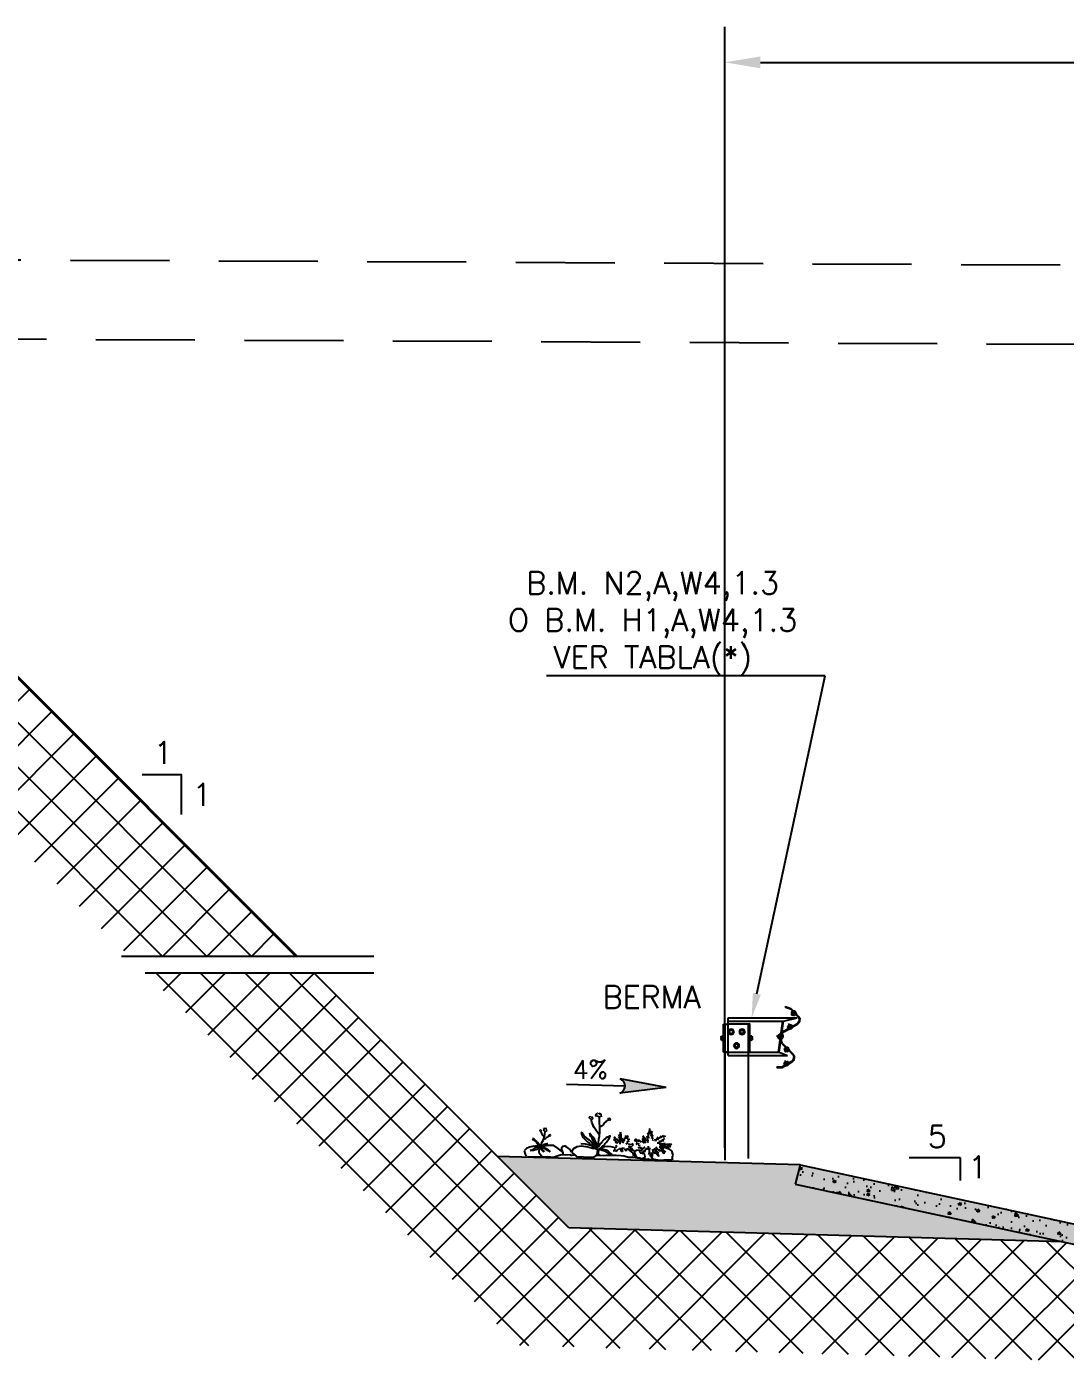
# Model space of a CAD drawing. Header units: metres. Extents: x 750563 to 756046, y 4495933 to 4497284.
# Drawn here: x 755680.02 to 755685.26, y 4496166.45 to 4496173.2 of the extents above; entities that cross this region are included whole.
import ezdxf
from ezdxf import colors
from ezdxf.entities.mleader import LeaderData, LeaderLine
from ezdxf.enums import TextEntityAlignment as Align
from ezdxf.math import Vec2, Vec3

# ---------------------------------------------------------------- set-up
doc = ezdxf.new("R2010")
doc.units = ezdxf.units.M
doc.linetypes.add('kv_TRAZOS', pattern=[0.75, 0.5, -0.25])
for name, color, linetype in [('00_EJES', 2, 'Continuous'), ('00_TEXTOS', 7, 'Continuous'), ('00_VISTO2', 3, 'Continuous'), ('00TRAMA16', 16, 'Continuous'), ('00TRAMA251', 251, 'Continuous'), ('00TRAMA253', 253, 'Continuous'), ('00TRAMA254', 254, 'Continuous')]:
    doc.layers.add(name, color=color, linetype=linetype)
doc.styles.get("Standard").update_dxf_attribs({"font": 'simplex.shx'})
doc.dimstyles.get("Standard").update_dxf_attribs({"dimtxt": 0.18, "dimasz": 0.18, "dimexe": 0.18, "dimexo": 0.0625, "dimgap": 0.09, "dimtad": 0, "dimtih": 1, "dimtoh": 1, "dimdec": 4, "dimzin": 0, "dimdsep": 46, "dimtxsty": 'Standard', "dimcen": 0.09, "dimadec": 0, "dimazin": 0, "dimtfac": 1, "dimtdec": 4, "dimtofl": 0, "dimtmove": 0, "dimatfit": 3, "dimfxl": 1, "dimtolj": 1, "dimtzin": 0, "dimarcsym": 0})

# ---------------------------------------------------------------- blocks, each defined once
blk = doc.blocks.new('Arbust1')
for p, q in [((-0.525, 1.039), (-0.509, 1.033)), ((-0.513, 1.053), (-0.496, 1.037)), ((-0.496, 1.037), (-0.48, 1.064)), ((-0.476, 1.043), (-0.448, 1.053)), ((-0.448, 1.053), (-0.475, 1.035)), ((-0.29, 1.093), (-0.254, 1.087)), ((-0.28, 1.131), (-0.267, 1.117)), ((-0.254, 1.087), (-0.271, 1.103)), ((-0.262, 1.149), (-0.26, 1.131)), ((-0.26, 1.131), (-0.235, 1.16)), ((-0.24, 1.093), (-0.243, 1.072)), ((-0.237, 1.015), (-0.232, 1.048)), ((-0.235, 1.131), (-0.204, 1.165)), ((-0.232, 1.048), (-0.228, 1.08)), ((-0.231, 1.089), (-0.215, 1.064)), ((-0.215, 1.064), (-0.21, 1.087)), ((-0.204, 1.165), (-0.207, 1.147)), ((-0.188, 1.145), (-0.2, 1.171)), ((-0.195, 1.089), (-0.18, 1.065)), ((-0.179, 1.099), (-0.171, 1.091)), ((-0.172, 1.151), (-0.162, 1.169)), ((-0.162, 1.14), (-0.142, 1.156)), ((-0.159, 1.093), (-0.142, 1.075)), ((-0.118, 1.119), (-0.15, 1.099)), ((-0.142, 1.156), (-0.147, 1.12)), ((-0.147, 1.12), (-0.118, 1.119)), ((-0.142, 1.075), (-0.143, 1.095)), ((-0.053, 1.043), (-0.046, 1.023)), ((-0.046, 1.023), (-0.034, 1.059)), ((-0.013, 1.069), (-0.017, 1.047)), ((-0.007, 1.044), (0.006, 1.067)), ((0.006, 1.067), (0.011, 1.049)), ((0.011, 1.049), (0.039, 1.06)), ((0.025, 1.016), (0.022, 1.037)), ((-1.969, 0.705), (-1.901, 0.667)), ((-1.901, 0.667), (-1.922, 0.714)), ((-1.922, 0.714), (-1.841, 0.648)), ((-1.841, 0.648), (-1.857, 0.695)), ((-1.857, 0.695), (-1.77, 0.592)), ((-1.645, 0.705), (-1.605, 0.676)), ((-1.627, 0.605), (-1.645, 0.705)), ((-1.605, 0.676), (-1.614, 0.801)), ((-1.614, 0.801), (-1.58, 0.726)), ((-1.58, 0.726), (-1.577, 0.82)), ((-1.577, 0.82), (-1.555, 0.757)), ((-1.555, 0.757), (-1.552, 0.873)), ((-1.543, 0.813), (-1.527, 0.714)), ((-1.509, 0.757), (-1.533, 0.614)), ((-1.527, 0.714), (-1.509, 0.757)), ((-0.826, 0.651), (-0.806, 0.716)), ((-0.806, 0.716), (-0.792, 0.651)), ((-0.531, 1.011), (-0.504, 1.012)), ((-0.521, 0.997), (-0.493, 1.015)), ((-0.448, 1.016), (-0.489, 1.007)), ((-0.481, 1.019), (-0.448, 1.016)), ((-0.475, 1.035), (-0.449, 1.025)), ((-0.443, 0.999), (-0.462, 1.009)), ((-0.427, 0.988), (-0.443, 0.999)), ((-0.409, 0.974), (-0.427, 0.988)), ((-0.393, 0.951), (-0.409, 0.974)), ((-0.374, 0.924), (-0.393, 0.951)), ((-0.361, 0.887), (-0.374, 0.924)), ((-0.349, 0.873), (-0.361, 0.887)), ((-0.328, 0.857), (-0.349, 0.873)), ((-0.303, 0.846), (-0.328, 0.857)), ((-0.283, 0.827), (-0.303, 0.846)), ((-0.262, 0.804), (-0.283, 0.827)), ((-0.269, 0.687), (-0.255, 0.825)), ((-0.255, 0.825), (-0.241, 0.922)), ((-0.241, 0.922), (-0.239, 0.951)), ((-0.241, 0.631), (-0.172, 0.714)), ((-0.239, 0.951), (-0.234, 0.983)), ((-0.234, 0.983), (-0.237, 1.015)), ((-0.172, 0.714), (-0.116, 0.784)), ((-0.116, 0.784), (-0.088, 0.825)), ((-0.094, 0.818), (-0.062, 0.88)), ((-0.071, 1.004), (-0.043, 1.007)), ((-0.067, 1.033), (-0.038, 1.019)), ((-0.062, 0.88), (-0.044, 0.917)), ((-0.044, 0.917), (-0.03, 0.96)), ((-0.03, 0.96), (-0.028, 1.009)), ((-0.025, 1.007), (-0.026, 0.984)), ((-0.011, 1.015), (-0.006, 0.993)), ((-0.006, 0.993), (0.002, 1.017)), ((0.006, 1.033), (0.025, 1.016)), ((-2.166, 0.34), (-2.111, 0.368)), ((-2.146, 0.505), (-2.078, 0.459)), ((-2.131, 0.505), (-2.041, 0.48)), ((-2.078, 0.459), (-2.121, 0.437)), ((-2.121, 0.437), (-2.031, 0.443)), ((-2.111, 0.368), (-2.014, 0.396)), ((-2.041, 0.48), (-2.081, 0.505)), ((-2.081, 0.505), (-1.947, 0.474)), ((-2.075, 0.403), (-1.947, 0.462)), ((-2.031, 0.443), (-2.075, 0.403)), ((-2.014, 0.396), (-1.917, 0.423)), ((-1.829, 0.412), (-2.006, 0.29)), ((-1.981, 0.511), (-1.891, 0.487)), ((-1.947, 0.474), (-1.981, 0.511)), ((-1.972, 0.431), (-1.848, 0.465)), ((-1.957, 0.374), (-1.829, 0.412)), ((-1.947, 0.636), (-1.876, 0.583)), ((-1.876, 0.583), (-1.938, 0.589)), ((-1.938, 0.589), (-1.813, 0.539)), ((-1.917, 0.423), (-1.834, 0.437)), ((-1.891, 0.487), (-1.882, 0.505)), ((-1.882, 0.505), (-1.817, 0.487)), ((-1.854, 0.294), (-1.745, 0.399)), ((-1.832, 0.359), (-1.854, 0.294)), ((-1.813, 0.539), (-1.851, 0.515)), ((-1.851, 0.515), (-1.77, 0.508)), ((-1.692, 0.356), (-1.826, 0.247)), ((-1.785, 0.664), (-1.723, 0.555)), ((-1.77, 0.592), (-1.785, 0.664)), ((-1.782, 0.328), (-1.692, 0.356)), ((-1.745, 0.399), (-1.776, 0.35)), ((-1.723, 0.555), (-1.711, 0.605)), ((-1.664, 0.583), (-1.642, 0.555)), ((-1.658, 0.639), (-1.627, 0.605)), ((-1.583, 0.2), (-1.593, 0.371)), ((-1.593, 0.371), (-1.568, 0.318)), ((-1.568, 0.318), (-1.555, 0.409)), ((-1.533, 0.614), (-1.487, 0.667)), ((-1.501, 0.576), (-1.529, 0.507)), ((-1.487, 0.667), (-1.527, 0.546)), ((-1.524, 0.368), (-1.509, 0.325)), ((-1.493, 0.533), (-1.44, 0.62)), ((-1.49, 0.346), (-1.449, 0.244)), ((-1.372, 0.596), (-1.477, 0.49)), ((-1.459, 0.387), (-1.397, 0.322)), ((-1.443, 0.589), (-1.39, 0.664)), ((-1.44, 0.62), (-1.443, 0.589)), ((-1.443, 0.549), (-1.372, 0.596)), ((-1.44, 0.483), (-1.369, 0.533)), ((-1.39, 0.664), (-1.406, 0.605)), ((-1.384, 0.368), (-1.353, 0.322)), ((-1.362, 0.502), (-1.285, 0.558)), ((-1.347, 0.362), (-1.278, 0.34)), ((-1.337, 0.412), (-1.285, 0.399)), ((-1.307, 0.441), (-1.232, 0.466)), ((-1.3, 0.511), (-1.201, 0.574)), ((-1.285, 0.558), (-1.3, 0.511)), ((-1.232, 0.466), (-1.259, 0.432)), ((-1.253, 0.499), (-1.176, 0.53)), ((-1.225, 0.524), (-1.176, 0.549)), ((-1.164, 0.418), (-1.119, 0.407)), ((-1.149, 0.443), (-1.101, 0.416)), ((-1.142, 0.373), (-1.124, 0.382)), ((-1.117, 0.355), (-1.039, 0.364)), ((-1.039, 0.364), (-1.115, 0.328)), ((-1.101, 0.416), (-1.063, 0.416)), ((-1.063, 0.416), (-1.034, 0.42)), ((-1.048, 0.564), (-1.003, 0.517)), ((-1.045, 0.503), (-0.985, 0.472)), ((-1.016, 0.452), (-0.967, 0.423)), ((-0.992, 0.55), (-1.007, 0.649)), ((-0.958, 0.557), (-0.949, 0.647)), ((-0.922, 0.515), (-0.924, 0.593)), ((-0.906, 0.507), (-0.878, 0.437)), ((-0.857, 0.47), (-0.871, 0.559)), ((-0.871, 0.559), (-0.837, 0.521)), ((-0.844, 0.447), (-0.808, 0.474)), ((-0.837, 0.521), (-0.826, 0.651)), ((-0.835, 0.483), (-0.777, 0.532)), ((-0.809, 0.576), (-0.823, 0.534)), ((-0.808, 0.474), (-0.812, 0.411)), ((-0.81, 0.575), (-0.765, 0.651)), ((-0.806, 0.539), (-0.768, 0.604)), ((-0.777, 0.49), (-0.783, 0.452)), ((-0.761, 0.427), (-0.685, 0.458)), ((-0.756, 0.479), (-0.712, 0.541)), ((-0.747, 0.358), (-0.698, 0.335)), ((-0.685, 0.458), (-0.725, 0.425)), ((-0.64, 0.519), (-0.72, 0.463)), ((-0.712, 0.541), (-0.707, 0.519)), ((-0.707, 0.519), (-0.651, 0.586)), ((-0.698, 0.494), (-0.64, 0.519)), ((-0.656, 0.548), (-0.67, 0.507)), ((-0.651, 0.586), (-0.667, 0.523)), ((-0.535, 0.572), (-0.548, 0.607)), ((-0.548, 0.607), (-0.522, 0.594)), ((-0.516, 0.525), (-0.535, 0.572)), ((-0.532, 0.562), (-0.518, 0.576)), ((-0.522, 0.594), (-0.503, 0.576)), ((-0.494, 0.486), (-0.516, 0.525)), ((-0.503, 0.576), (-0.455, 0.55)), ((-0.477, 0.458), (-0.494, 0.486)), ((-0.457, 0.434), (-0.477, 0.458)), ((-0.432, 0.397), (-0.457, 0.434)), ((-0.455, 0.55), (-0.429, 0.52)), ((-0.414, 0.363), (-0.432, 0.397)), ((-0.429, 0.52), (-0.397, 0.501)), ((-0.395, 0.339), (-0.414, 0.363)), ((-0.397, 0.501), (-0.376, 0.475)), ((-0.376, 0.475), (-0.354, 0.449)), ((-0.358, 0.446), (-0.336, 0.424)), ((-0.336, 0.424), (-0.323, 0.399)), ((-0.323, 0.399), (-0.303, 0.372)), ((-0.303, 0.372), (-0.289, 0.348)), ((-0.289, 0.348), (-0.272, 0.319)), ((-0.269, 0.576), (-0.269, 0.687)), ((-0.269, 0.604), (-0.241, 0.631)), ((-0.255, 0.493), (-0.269, 0.576)), ((-0.257, 0.397), (-0.251, 0.376)), ((-0.255, 0.396), (-0.255, 0.493)), ((-0.251, 0.376), (-0.248, 0.35)), ((-0.248, 0.35), (-0.244, 0.324)), ((-0.238, 0.315), (-0.218, 0.361)), ((-0.218, 0.361), (-0.199, 0.395)), ((-0.199, 0.395), (-0.177, 0.425)), ((-0.177, 0.425), (-0.158, 0.469)), ((-0.16, 0.367), (-0.177, 0.335)), ((-0.136, 0.397), (-0.16, 0.367)), ((-0.158, 0.469), (-0.11, 0.533)), ((-0.11, 0.438), (-0.136, 0.397)), ((-0.132, 0.341), (-0.095, 0.387)), ((-0.11, 0.533), (-0.074, 0.561)), ((-0.089, 0.484), (-0.11, 0.438)), ((-0.095, 0.384), (-0.08, 0.402)), ((-0.061, 0.529), (-0.089, 0.484)), ((-0.08, 0.402), (-0.059, 0.419)), ((-0.074, 0.561), (-0.035, 0.598)), ((-0.035, 0.561), (-0.061, 0.529)), ((-0.059, 0.419), (-0.05, 0.432)), ((-0.052, 0.428), (-0.007, 0.46)), ((-0.016, 0.371), (-0.05, 0.343)), ((-0.035, 0.598), (-0.005, 0.637)), ((-0.016, 0.583), (-0.035, 0.561)), ((-0.005, 0.637), (-0.016, 0.583)), ((0.017, 0.399), (-0.016, 0.371)), ((-0.007, 0.46), (0.023, 0.484)), ((0.047, 0.423), (0.017, 0.399)), ((0.023, 0.484), (0.064, 0.509)), ((0.088, 0.451), (0.047, 0.423)), ((0.064, 0.509), (0.099, 0.533)), ((0.111, 0.479), (0.088, 0.451)), ((0.099, 0.533), (0.137, 0.559)), ((0.146, 0.505), (0.111, 0.479)), ((0.137, 0.559), (0.155, 0.589)), ((0.165, 0.535), (0.146, 0.505)), ((0.155, 0.589), (0.185, 0.624)), ((0.185, 0.563), (0.165, 0.535)), ((0.185, 0.624), (0.215, 0.643)), ((0.202, 0.604), (0.185, 0.563)), ((0.215, 0.643), (0.202, 0.604)), ((0.991, 0.516), (1.001, 0.509)), ((0.993, 0.483), (1.01, 0.483)), ((1.001, 0.496), (1.021, 0.494)), ((1.017, 0.504), (1.022, 0.526)), ((1.032, 0.502), (1.039, 0.512)), ((1.032, 0.483), (1.044, 0.471)), ((1.044, 0.471), (1.06, 0.457)), ((1.06, 0.457), (1.084, 0.44)), ((1.084, 0.44), (1.105, 0.426)), ((1.101, 0.611), (1.121, 0.603)), ((1.103, 0.648), (1.119, 0.633)), ((1.121, 0.603), (1.105, 0.631)), ((1.105, 0.426), (1.122, 0.407)), ((1.112, 0.664), (1.123, 0.653)), ((1.122, 0.407), (1.148, 0.392)), ((1.123, 0.653), (1.136, 0.676)), ((1.126, 0.585), (1.137, 0.607)), ((1.136, 0.676), (1.136, 0.657)), ((1.136, 0.657), (1.163, 0.67)), ((1.144, 0.52), (1.144, 0.59)), ((1.158, 0.437), (1.144, 0.52)), ((1.148, 0.392), (1.165, 0.388)), ((1.161, 0.606), (1.156, 0.585)), ((1.157, 0.452), (1.171, 0.464)), ((1.158, 0.655), (1.191, 0.658)), ((1.172, 0.368), (1.158, 0.437)), ((1.163, 0.615), (1.18, 0.6)), ((1.171, 0.464), (1.182, 0.474)), ((1.213, 0.285), (1.172, 0.368)), ((1.191, 0.658), (1.174, 0.636)), ((1.174, 0.636), (1.193, 0.632)), ((1.193, 0.632), (1.174, 0.62)), ((1.182, 0.474), (1.195, 0.49)), ((1.195, 0.49), (1.205, 0.503)), ((1.205, 0.503), (1.215, 0.516)), ((1.215, 0.516), (1.222, 0.528)), ((1.222, 0.528), (1.228, 0.541)), ((1.228, 0.541), (1.237, 0.556)), ((1.237, 0.556), (1.243, 0.567)), ((1.243, 0.567), (1.249, 0.579)), ((1.247, 0.614), (1.253, 0.607)), ((1.249, 0.579), (1.253, 0.588)), ((1.253, 0.588), (1.256, 0.598)), ((1.257, 0.629), (1.26, 0.62)), ((1.263, 0.607), (1.274, 0.617)), ((1.265, 0.598), (1.272, 0.592)), ((1.274, 0.617), (1.284, 0.623)), ((1.274, 0.602), (1.294, 0.608)), ((1.351, 0.328), (1.38, 0.349)), ((1.38, 0.349), (1.411, 0.369)), ((1.434, 0.352), (1.408, 0.34)), ((1.411, 0.369), (1.432, 0.376)), ((1.432, 0.376), (1.456, 0.38)), ((1.456, 0.38), (1.434, 0.352)), ((-2.208, 0.229), (-2.166, 0.34)), ((-2.194, 0.202), (-2.208, 0.229)), ((-2.194, 0.118), (-2.194, 0.202)), ((-2.194, 0.118), (-2.19, 0.102)), ((-2.19, 0.102), (-2.166, 0.099)), ((-2.166, 0.105), (-1.972, 0.077)), ((-2.006, 0.29), (-1.935, 0.325)), ((-1.972, 0.077), (-1.861, 0.063)), ((-1.963, 0.241), (-1.885, 0.337)), ((-1.935, 0.325), (-1.963, 0.241)), ((-1.861, 0.063), (-1.723, 0.077)), ((-1.77, 0.272), (-1.841, 0.166)), ((-1.841, 0.166), (-1.767, 0.234)), ((-1.826, 0.247), (-1.77, 0.272)), ((-1.729, 0.222), (-1.664, 0.343)), ((-1.726, 0.287), (-1.729, 0.222)), ((-1.723, 0.077), (-1.667, 0.105)), ((-1.723, 0.077), (-1.683, 0.069)), ((-1.695, 0.091), (-1.681, 0.091)), ((-1.664, 0.343), (-1.683, 0.253)), ((-1.683, 0.203), (-1.649, 0.25)), ((-1.683, 0.069), (-1.653, 0.072)), ((-1.649, 0.25), (-1.667, 0.153)), ((-1.667, 0.153), (-1.627, 0.125)), ((-1.667, 0.105), (-1.654, 0.132)), ((-1.653, 0.072), (-1.608, 0.063)), ((-1.63, 0.209), (-1.608, 0.15)), ((-1.608, 0.063), (-1.569, 0.072)), ((-1.605, 0.262), (-1.583, 0.2)), ((-1.569, 0.072), (-1.511, 0.066)), ((-1.511, 0.066), (-1.466, 0.069)), ((-1.487, 0.118), (-1.473, 0.188)), ((-1.404, 0.077), (-1.487, 0.118)), ((-1.473, 0.188), (-1.454, 0.202)), ((-1.466, 0.069), (-1.415, 0.066)), ((-1.454, 0.202), (-1.433, 0.211)), ((-1.449, 0.244), (-1.437, 0.284)), ((-1.437, 0.284), (-1.393, 0.194)), ((-1.433, 0.211), (-1.421, 0.217)), ((-1.415, 0.066), (-1.384, 0.072)), ((-1.252, 0.105), (-1.404, 0.077)), ((-1.397, 0.322), (-1.381, 0.302)), ((-1.384, 0.072), (-1.336, 0.081)), ((-1.381, 0.302), (-1.36, 0.271)), ((-1.378, 0.202), (-1.372, 0.226)), ((-1.372, 0.226), (-1.348, 0.229)), ((-1.363, 0.084), (-1.28, 0.077)), ((-1.348, 0.229), (-1.348, 0.259)), ((-1.303, 0.293), (-1.345, 0.29)), ((-1.267, 0.293), (-1.303, 0.293)), ((-1.28, 0.077), (-1.169, 0.091)), ((-1.221, 0.265), (-1.267, 0.293)), ((-1.21, 0.188), (-1.252, 0.105)), ((-1.209, 0.241), (-1.221, 0.265)), ((-1.21, 0.188), (-1.209, 0.211)), ((-1.209, 0.211), (-1.209, 0.241)), ((-1.196, 0.118), (-1.206, 0.09)), ((-1.196, 0.118), (-1.169, 0.202)), ((-1.079, 0.322), (-1.18, 0.263)), ((-1.18, 0.263), (-1.135, 0.277)), ((-1.169, 0.202), (-1.072, 0.271)), ((-1.169, 0.091), (-1.146, 0.087)), ((-1.149, 0.306), (-1.079, 0.322)), ((-1.146, 0.087), (-1.125, 0.084)), ((-1.128, 0.275), (-1.07, 0.295)), ((-1.125, 0.084), (-1.098, 0.081)), ((-1.003, 0.313), (-1.1, 0.285)), ((-1.098, 0.081), (-1.073, 0.081)), ((-1.086, 0.077), (-0.947, 0.105)), ((-1.072, 0.271), (-1.003, 0.313)), ((-1.005, 0.272), (-0.982, 0.298)), ((-0.982, 0.298), (-0.984, 0.241)), ((-0.984, 0.241), (-0.943, 0.285)), ((-0.947, 0.105), (-0.864, 0.105)), ((-0.902, 0.331), (-0.922, 0.292)), ((-0.904, 0.218), (-0.884, 0.266)), ((-0.895, 0.286), (-0.875, 0.328)), ((-0.892, 0.243), (-0.878, 0.313)), ((-0.868, 0.261), (-0.859, 0.205)), ((-0.85, 0.299), (-0.864, 0.216)), ((-0.864, 0.105), (-0.739, 0.105)), ((-0.848, 0.306), (-0.842, 0.268)), ((-0.842, 0.268), (-0.846, 0.239)), ((-0.837, 0.313), (-0.824, 0.29)), ((-0.803, 0.292), (-0.791, 0.258)), ((-0.765, 0.27), (-0.732, 0.203)), ((-0.739, 0.105), (-0.476, 0.091)), ((-0.729, 0.324), (-0.671, 0.284)), ((-0.72, 0.236), (-0.703, 0.209)), ((-0.651, 0.225), (-0.707, 0.234)), ((-0.698, 0.271), (-0.67, 0.216)), ((-0.67, 0.313), (-0.587, 0.326)), ((-0.626, 0.115), (-0.634, 0.107)), ((-0.634, 0.107), (-0.606, 0.114)), ((-0.612, 0.126), (-0.626, 0.115)), ((-0.603, 0.138), (-0.612, 0.126)), ((-0.606, 0.114), (-0.587, 0.123)), ((-0.584, 0.156), (-0.603, 0.138)), ((-0.587, 0.326), (-0.49, 0.326)), ((-0.587, 0.123), (-0.565, 0.134)), ((-0.569, 0.168), (-0.584, 0.156)), ((-0.549, 0.183), (-0.569, 0.168)), ((-0.565, 0.134), (-0.544, 0.146)), ((-0.525, 0.202), (-0.549, 0.183)), ((-0.544, 0.146), (-0.517, 0.16)), ((-0.508, 0.216), (-0.525, 0.202)), ((-0.517, 0.16), (-0.494, 0.171)), ((-0.485, 0.226), (-0.508, 0.216)), ((-0.494, 0.171), (-0.471, 0.183)), ((-0.49, 0.326), (-0.421, 0.313)), ((-0.47, 0.237), (-0.485, 0.226)), ((-0.476, 0.091), (-0.407, 0.077)), ((-0.471, 0.183), (-0.444, 0.195)), ((-0.432, 0.243), (-0.47, 0.237)), ((-0.444, 0.195), (-0.425, 0.202)), ((-0.399, 0.25), (-0.432, 0.243)), ((-0.425, 0.202), (-0.403, 0.207)), ((-0.421, 0.313), (-0.352, 0.285)), ((-0.407, 0.077), (-0.296, 0.077)), ((-0.403, 0.207), (-0.369, 0.213)), ((-0.368, 0.252), (-0.399, 0.25)), ((-0.38, 0.335), (-0.395, 0.339)), ((-0.358, 0.309), (-0.38, 0.335)), ((-0.369, 0.213), (-0.348, 0.218)), ((-0.348, 0.256), (-0.368, 0.252)), ((-0.352, 0.294), (-0.358, 0.309)), ((-0.354, 0.285), (-0.342, 0.279)), ((-0.33, 0.283), (-0.352, 0.294)), ((-0.324, 0.258), (-0.348, 0.256)), ((-0.348, 0.218), (-0.322, 0.222)), ((-0.342, 0.279), (-0.334, 0.275)), ((-0.334, 0.275), (-0.323, 0.267)), ((-0.317, 0.268), (-0.33, 0.283)), ((-0.293, 0.256), (-0.324, 0.258)), ((-0.323, 0.267), (-0.312, 0.259)), ((-0.322, 0.222), (-0.296, 0.228)), ((-0.296, 0.257), (-0.317, 0.268)), ((-0.292, 0.091), (-0.304, 0.076)), ((-0.281, 0.24), (-0.296, 0.257)), ((-0.296, 0.228), (-0.267, 0.233)), ((-0.296, 0.077), (-0.227, 0.063)), ((-0.281, 0.107), (-0.292, 0.091)), ((-0.284, 0.225), (-0.278, 0.218)), ((-0.261, 0.231), (-0.281, 0.24)), ((-0.27, 0.119), (-0.281, 0.107)), ((-0.278, 0.218), (-0.273, 0.205)), ((-0.273, 0.205), (-0.27, 0.187)), ((-0.272, 0.319), (-0.256, 0.299)), ((-0.27, 0.187), (-0.267, 0.173)), ((-0.266, 0.135), (-0.27, 0.119)), ((-0.267, 0.173), (-0.263, 0.156)), ((-0.263, 0.156), (-0.266, 0.135)), ((-0.256, 0.299), (-0.247, 0.286)), ((-0.255, 0.231), (-0.242, 0.221)), ((-0.241, 0.105), (-0.255, 0.202)), ((-0.254, 0.199), (-0.242, 0.214)), ((-0.247, 0.286), (-0.238, 0.275)), ((-0.243, 0.31), (-0.245, 0.299)), ((-0.245, 0.299), (-0.245, 0.29)), ((-0.244, 0.324), (-0.242, 0.309)), ((-0.242, 0.214), (-0.228, 0.231)), ((-0.199, 0.049), (-0.241, 0.105)), ((-0.238, 0.275), (-0.227, 0.261)), ((-0.234, 0.274), (-0.221, 0.286)), ((-0.228, 0.231), (-0.21, 0.236)), ((-0.227, 0.261), (-0.207, 0.237)), ((-0.227, 0.063), (-0.209, 0.062)), ((-0.225, 0.263), (-0.209, 0.272)), ((-0.221, 0.286), (-0.209, 0.292)), ((-0.214, 0.248), (-0.192, 0.254)), ((-0.177, 0.335), (-0.21, 0.294)), ((-0.21, 0.236), (-0.193, 0.241)), ((-0.209, 0.272), (-0.196, 0.279)), ((-0.199, 0.278), (-0.183, 0.286)), ((-0.144, 0.021), (-0.199, 0.049)), ((-0.193, 0.241), (-0.167, 0.244)), ((-0.192, 0.254), (-0.17, 0.263)), ((-0.183, 0.286), (-0.17, 0.297)), ((-0.143, 0.277), (-0.171, 0.264)), ((-0.17, 0.297), (-0.163, 0.311)), ((-0.167, 0.244), (-0.145, 0.246)), ((-0.164, 0.307), (-0.132, 0.341)), ((-0.145, 0.246), (-0.126, 0.241)), ((0.105, 0.008), (-0.144, 0.021)), ((-0.113, 0.3), (-0.143, 0.277)), ((-0.13, 0.285), (-0.061, 0.313)), ((-0.126, 0.241), (-0.111, 0.244)), ((-0.116, 0.243), (0.008, 0.271)), ((-0.085, 0.318), (-0.113, 0.3)), ((-0.05, 0.343), (-0.085, 0.318)), ((-0.061, 0.313), (0.078, 0.34)), ((0.008, 0.271), (0.175, 0.285)), ((0.078, 0.34), (0.202, 0.34)), ((0.285, 0.008), (0.105, 0.008)), ((0.175, 0.285), (0.299, 0.257)), ((0.424, 0.105), (0.285, 0.008)), ((0.299, 0.257), (0.396, 0.188)), ((0.313, 0.035), (0.396, 0.021)), ((0.396, 0.188), (0.424, 0.105)), ((0.396, 0.021), (0.429, 0.025)), ((0.424, 0.105), (0.466, 0.174)), ((0.429, 0.025), (0.447, 0.028)), ((0.447, 0.028), (0.458, 0.036)), ((0.452, 0.035), (0.562, 0.021)), ((0.466, 0.174), (0.549, 0.229)), ((0.549, 0.229), (0.597, 0.248)), ((0.562, 0.021), (0.687, 0.021)), ((0.597, 0.248), (0.618, 0.248)), ((0.618, 0.248), (0.639, 0.243)), ((0.639, 0.243), (0.662, 0.235)), ((0.687, 0.16), (0.646, 0.077)), ((0.646, 0.077), (0.646, 0.035)), ((0.654, 0.096), (0.678, 0.107)), ((0.662, 0.235), (0.68, 0.22)), ((0.673, 0.105), (0.77, 0.174)), ((0.68, 0.22), (0.691, 0.201)), ((0.687, 0.021), (0.784, -0.02)), ((0.691, 0.18), (0.688, 0.157)), ((0.691, 0.201), (0.691, 0.18)), ((0.77, 0.174), (0.895, 0.243)), ((0.895, 0.243), (0.978, 0.243)), ((0.989, 0.101), (0.97, 0.08)), ((0.97, 0.08), (1.008, 0.089)), ((0.978, 0.243), (1.075, 0.229)), ((1.008, 0.109), (0.989, 0.101)), ((1.032, 0.12), (1.008, 0.109)), ((1.008, 0.089), (1.046, 0.104)), ((1.06, 0.137), (1.032, 0.12)), ((1.065, 0.285), (1.046, 0.283)), ((1.046, 0.104), (1.074, 0.118)), ((1.082, 0.151), (1.06, 0.137)), ((1.101, 0.276), (1.065, 0.285)), ((1.074, 0.118), (1.098, 0.132)), ((1.075, 0.229), (1.158, 0.202)), ((1.12, 0.166), (1.082, 0.151)), ((1.098, 0.132), (1.127, 0.147)), ((1.132, 0.261), (1.101, 0.276)), ((1.151, 0.18), (1.12, 0.166)), ((1.127, 0.147), (1.153, 0.166)), ((1.136, 0.08), (1.127, 0.061)), ((1.127, 0.061), (1.158, 0.073)), ((1.16, 0.24), (1.132, 0.261)), ((1.163, 0.106), (1.136, 0.08)), ((1.172, 0.185), (1.151, 0.18)), ((1.153, 0.166), (1.186, 0.175)), ((1.158, 0.202), (1.175, 0.201)), ((1.158, 0.073), (1.177, 0.087)), ((1.186, 0.223), (1.16, 0.24)), ((1.182, 0.132), (1.163, 0.106)), ((1.225, 0.19), (1.172, 0.185)), ((1.175, 0.201), (1.211, 0.193)), ((1.177, 0.087), (1.196, 0.111)), ((1.203, 0.151), (1.182, 0.132)), ((1.217, 0.199), (1.186, 0.223)), ((1.186, 0.175), (1.215, 0.185)), ((1.196, 0.111), (1.21, 0.13)), ((1.225, 0.18), (1.203, 0.151)), ((1.209, 0.179), (1.224, 0.185)), ((1.21, 0.13), (1.22, 0.149)), ((1.211, 0.193), (1.224, 0.191)), ((1.227, 0.188), (1.213, 0.285)), ((1.22, 0.149), (1.225, 0.18)), ((1.248, 0.018), (1.222, -0.008)), ((1.297, 0.202), (1.227, 0.188)), ((1.227, 0.187), (1.241, 0.159)), ((1.234, 0.199), (1.258, 0.228)), ((1.236, 0.181), (1.25, 0.164)), ((1.241, 0.159), (1.253, 0.132)), ((1.258, 0.203), (1.244, 0.191)), ((1.263, 0.211), (1.246, 0.197)), ((1.263, 0.042), (1.248, 0.018)), ((1.25, 0.164), (1.266, 0.148)), ((1.253, 0.132), (1.263, 0.104)), ((1.258, 0.228), (1.277, 0.254)), ((1.279, 0.23), (1.263, 0.211)), ((1.263, 0.104), (1.268, 0.073)), ((1.268, 0.073), (1.263, 0.042)), ((1.281, 0.183), (1.264, 0.189)), ((1.266, 0.148), (1.297, 0.126)), ((1.277, 0.254), (1.315, 0.29)), ((1.308, 0.252), (1.279, 0.23)), ((1.301, 0.179), (1.281, 0.183)), ((1.285, 0.199), (1.307, 0.199)), ((1.297, 0.126), (1.324, 0.113)), ((1.324, 0.174), (1.301, 0.179)), ((1.307, 0.199), (1.342, 0.195)), ((1.339, 0.278), (1.308, 0.252)), ((1.315, 0.29), (1.334, 0.309)), ((1.36, 0.158), (1.324, 0.174)), ((1.324, 0.113), (1.346, 0.097)), ((1.334, 0.309), (1.351, 0.328)), ((1.353, 0.304), (1.339, 0.278)), ((1.342, 0.195), (1.368, 0.189)), ((1.346, 0.097), (1.377, 0.089)), ((1.382, 0.318), (1.353, 0.304)), ((1.387, 0.138), (1.36, 0.158)), ((1.366, 0.188), (1.407, 0.188)), ((1.377, 0.089), (1.407, 0.077)), ((1.408, 0.34), (1.382, 0.318)), ((1.411, 0.115), (1.387, 0.138)), ((1.407, 0.188), (1.518, 0.16)), ((1.407, 0.077), (1.444, 0.073)), ((1.44, 0.095), (1.411, 0.115)), ((1.466, 0.085), (1.44, 0.095)), ((1.444, 0.073), (1.476, 0.069)), ((1.493, 0.069), (1.466, 0.085)), ((1.476, 0.069), (1.493, 0.069)), ((1.518, 0.16), (1.587, 0.118)), ((1.587, 0.118), (1.643, 0.049)), ((1.643, 0.049), (1.615, -0.034)), ((0.784, -0.02), (0.881, -0.062)), ((0.881, -0.062), (1.033, -0.062)), ((1.033, -0.062), (1.144, -0.076)), ((1.158, -0.068), (1.141, -0.075)), ((1.144, -0.076), (1.31, -0.089)), ((1.177, -0.051), (1.158, -0.068)), ((1.201, -0.035), (1.177, -0.051)), ((1.222, -0.008), (1.201, -0.035)), ((1.31, -0.089), (1.546, -0.103)), ((1.615, -0.034), (1.574, -0.076))]:
    blk.add_line(p, q)
blk = doc.blocks.new('Barrera')
at = {"layer": '00TRAMA251'}
for p, q in [((-0.0716, 0.747), (-0.0712, 0.75)), ((-0.0716, 0.747), (-0.0471, 0.7389)), ((-0.0712, 0.75), (-0.0455, 0.7415)), ((-0.3622, 0.6929), (-0.0135, 0.6929)), ((-0.3622, 0.6759), (-0.3622, 0.6929)), ((-0.3622, 0.6759), (-0.0819, 0.6759)), ((-0.3622, 0.5199), (-0.3622, 0.6759)), ((-0.1075, 0.5199), (-0.085, 0.6759)), ((-0.1044, 0.5199), (-0.0819, 0.6759)), ((-0.0819, 0.6759), (-0.0135, 0.6929)), ((-0.0471, 0.7389), (-0.0098, 0.7007)), ((-0.0455, 0.7415), (-0.0077, 0.7028)), ((-0.0427, 0.711), (-0.0383, 0.7152)), ((-0.0427, 0.711), (-0.0374, 0.7052)), ((-0.0374, 0.7266), (-0.0426, 0.7212)), ((-0.0295, 0.7067), (-0.0415, 0.7183)), ((-0.04, 0.7081), (-0.0214, 0.7262)), ((-0.0334, 0.7227), (-0.0386, 0.7173)), ((-0.0374, 0.7052), (-0.0327, 0.7098)), ((-0.0182, 0.7134), (-0.035, 0.7309)), ((-0.0225, 0.714), (-0.0345, 0.7256)), ((-0.0254, 0.715), (-0.0306, 0.7096)), ((-0.0214, 0.7111), (-0.0265, 0.7057)), ((-0.3859, 0.6609), (-0.3622, 0.6609)), ((-0.3859, 0.5199), (-0.3859, 0.6609)), ((-0.3789, 0.6609), (-0.3789, 0.5199)), ((-0.2589, 0.6609), (-0.3622, 0.6609)), ((-0.3599, 0.6229), (-0.3532, 0.6346)), ((-0.3599, 0.6229), (-0.3532, 0.6112)), ((-0.3397, 0.6346), (-0.3532, 0.6346)), ((-0.3397, 0.6112), (-0.3532, 0.6112)), ((-0.3329, 0.6229), (-0.3397, 0.6346)), ((-0.3329, 0.6229), (-0.3397, 0.6112)), ((-0.3049, 0.6229), (-0.2982, 0.6346)), ((-0.3049, 0.6229), (-0.2982, 0.6112)), ((-0.2847, 0.6346), (-0.2982, 0.6346)), ((-0.2847, 0.6112), (-0.2982, 0.6112)), ((-0.2779, 0.6229), (-0.2847, 0.6346)), ((-0.2779, 0.6229), (-0.2847, 0.6112)), ((-0.2589, 0.5199), (-0.2589, 0.6609)), ((-0.1075, 0.5919), (-0.1052, 0.6084)), ((-0.0961, 0.61), (-0.1035, 0.611)), ((-0.0914, 0.6101), (-0.0934, 0.5962)), ((-0.0917, 0.5863), (-0.0883, 0.6103)), ((-0.0884, 0.6097), (-0.0904, 0.5958)), ((-0.0792, 0.6278), (-0.0155, 0.6628)), ((-0.0777, 0.6251), (-0.014, 0.6602)), ((-0.0572, 0.6408), (-0.0611, 0.6472)), ((-0.0594, 0.6497), (-0.0452, 0.6584)), ((-0.0519, 0.6614), (-0.0589, 0.6578)), ((-0.0589, 0.6578), (-0.0557, 0.652)), ((-0.0525, 0.6437), (-0.0564, 0.6501)), ((-0.0559, 0.6371), (-0.0346, 0.6488)), ((-0.0554, 0.6596), (-0.0427, 0.637)), ((-0.0542, 0.6411), (-0.0399, 0.6498)), ((-0.0519, 0.6614), (-0.0489, 0.6561)), ((-0.043, 0.6494), (-0.0468, 0.6559)), ((-0.0382, 0.6523), (-0.0421, 0.6587)), ((-0.3967, 0.5983), (-0.3967, 0.5832)), ((-0.3955, 0.6008), (-0.3922, 0.6008)), ((-0.3955, 0.5958), (-0.3922, 0.5958)), ((-0.3955, 0.5858), (-0.3922, 0.5858)), ((-0.3955, 0.5807), (-0.3922, 0.5807)), ((-0.3888, 0.6008), (-0.3922, 0.6008)), ((-0.3888, 0.5958), (-0.3922, 0.5958)), ((-0.3888, 0.5858), (-0.3922, 0.5858)), ((-0.3888, 0.5807), (-0.3922, 0.5807)), ((-0.3877, 0.6034), (-0.3877, 0.5774)), ((-0.3859, 0.6034), (-0.3877, 0.6034)), ((-0.3877, 0.5983), (-0.3877, 0.5832)), ((-0.3877, 0.5774), (-0.3859, 0.5774)), ((-0.3859, 0.5774), (-0.3859, 0.6034)), ((-0.3324, 0.5529), (-0.3257, 0.5646)), ((-0.3324, 0.5529), (-0.3257, 0.5412)), ((-0.3122, 0.5646), (-0.3257, 0.5646)), ((-0.3122, 0.5412), (-0.3257, 0.5412)), ((-0.3054, 0.5529), (-0.3122, 0.5646)), ((-0.3054, 0.5529), (-0.3122, 0.5412)), ((-0.252, 0.5774), (-0.252, 0.6034)), ((-0.252, 0.6034), (-0.2502, 0.6034)), ((-0.2502, 0.5774), (-0.252, 0.5774)), ((-0.2502, 0.6034), (-0.2502, 0.5774)), ((-0.2502, 0.5983), (-0.2502, 0.5832)), ((-0.249, 0.6008), (-0.2457, 0.6008)), ((-0.249, 0.5958), (-0.2457, 0.5958)), ((-0.249, 0.5858), (-0.2457, 0.5858)), ((-0.249, 0.5807), (-0.2457, 0.5807)), ((-0.2423, 0.6008), (-0.2457, 0.6008)), ((-0.2423, 0.5958), (-0.2457, 0.5958)), ((-0.2423, 0.5858), (-0.2457, 0.5858)), ((-0.2423, 0.5807), (-0.2457, 0.5807)), ((-0.2412, 0.5983), (-0.2412, 0.5832)), ((-0.1168, 0.6019), (-0.0854, 0.5976)), ((-0.1117, 0.6051), (-0.1131, 0.5974)), ((-0.1131, 0.5974), (-0.1069, 0.5963)), ((-0.1117, 0.6051), (-0.1058, 0.6041)), ((-0.0992, 0.5879), (-0.1066, 0.589)), ((-0.0984, 0.5934), (-0.1058, 0.5945)), ((-0.0968, 0.6044), (-0.1043, 0.6055)), ((-0.0999, 0.6054), (-0.102, 0.5935)), ((-0.0975, 0.5905), (-0.0951, 0.607)), ((-0.0955, 0.5814), (-0.0935, 0.5953)), ((-0.0929, 0.592), (-0.0948, 0.5929)), ((-0.0911, 0.6052), (-0.0932, 0.6049)), ((-0.0909, 0.5917), (-0.0929, 0.592)), ((-0.0924, 0.5819), (-0.0904, 0.5958)), ((-0.0891, 0.6049), (-0.0911, 0.6052)), ((-0.0854, 0.5976), (-0.09, 0.5983)), ((-0.0886, 0.562), (-0.0374, 0.5103)), ((-0.0865, 0.5641), (-0.0353, 0.5125)), ((-0.0723, 0.5429), (-0.0774, 0.5374)), ((-0.0745, 0.5244), (-0.0563, 0.5429)), ((-0.0528, 0.5302), (-0.07, 0.5474)), ((-0.0571, 0.5307), (-0.0694, 0.542)), ((-0.3622, 0.5199), (-0.3859, 0.5199)), ((-0.3809, 0.5199), (-0.1044, 0.5199)), ((-0.3622, 0.5029), (-0.3622, 0.5199)), ((-0.3622, 0.5029), (-0.0623, 0.5029)), ((-0.2589, 0.5199), (-0.252, 0.5199)), ((-0.1044, 0.5199), (-0.0623, 0.5029)), ((-0.0708, 0.4754), (-0.0777, 0.4717)), ((-0.0772, 0.5273), (-0.073, 0.5316)), ((-0.0772, 0.5273), (-0.0718, 0.5216)), ((-0.064, 0.5233), (-0.0763, 0.5346)), ((-0.0743, 0.4735), (-0.0613, 0.4511)), ((-0.0682, 0.5392), (-0.0733, 0.5337)), ((-0.0718, 0.5216), (-0.0672, 0.5263)), ((-0.0708, 0.4754), (-0.0678, 0.4702)), ((-0.06, 0.5316), (-0.0651, 0.5261)), ((-0.0559, 0.5279), (-0.061, 0.5223)), ((-0.057, 0.4665), (-0.061, 0.4729)), ((-0.1151, 0.4455), (-0.1155, 0.4424)), ((-0.1155, 0.4424), (-0.0885, 0.4433)), ((-0.1151, 0.4455), (-0.0893, 0.4463)), ((-0.0893, 0.4463), (-0.0427, 0.4724)), ((-0.0885, 0.4433), (-0.0413, 0.4698)), ((-0.0759, 0.4547), (-0.0799, 0.4611)), ((-0.0782, 0.4637), (-0.064, 0.4725)), ((-0.0777, 0.4717), (-0.0745, 0.466)), ((-0.0712, 0.4577), (-0.0752, 0.464)), ((-0.0745, 0.4511), (-0.0534, 0.4631)), ((-0.0728, 0.4551), (-0.0587, 0.4639)), ((-0.0617, 0.4636), (-0.0657, 0.4699))]:
    blk.add_line(p, q, dxfattribs=at)
for points in [[(-0.252, 0.5199), (-0.252, 0.6609), (-0.2589, 0.6609)], [(-0.3789, 0.5199), (-0.3789, -0.0255)], [(-0.2589, -0.0174), (-0.2589, 0.5199)]]:
    blk.add_lwpolyline(points, dxfattribs=at)
at = {"layer": '00TRAMA251', "extrusion": (0, 0, -1)}
for centre, major_axis, start_param, end_param in [((-0.039, 0.7209), (0.00255, 0.00255), 2.239578, 4.001607), ((-0.0269, 0.7215), (0.00882, 0.00882), 2.657642, 3.583543), ((-0.037, 0.723), (0.00255, 0.00255), -0.902014, 0.860014), ((-0.0364, 0.7128), (0.0129, 0.0129), -0.709727, 0.754499), ((-0.0371, 0.7108), (-0.00882, 0.00882), 1.086845, 2.012747), ((-0.027, 0.7093), (0.00255, 0.00255), 2.239578, 4.001607), ((-0.025, 0.7114), (-0.00255, 0.00255), 0.668782, 2.43081), ((-0.0271, 0.6839), (0.017, 0.017), 0.012415, 1.85305), ((-0.0271, 0.6839), (0.0191, 0.0191), 0.012415, 1.85305), ((-0.3464, 0.6229), (0.00955, 0.00955), 3.926991, 10.210176), ((-0.3464, 0.6229), (0.00601, 0.00601), 3.926991, 10.210176), ((-0.2914, 0.6229), (0.00955, 0.00955), 3.926991, 10.210176), ((-0.2914, 0.6229), (0.00601, 0.00601), 3.926991, 10.210176), ((-0.1016, 0.6079), (0.00255, 0.00255), 3.18707, 4.949098), ((-0.0987, 0.6075), (0.00255, 0.00255), 0.045477, 1.807505), ((-0.1034, 0.6002), (0.0129, 0.0129), 0.194378, 1.658604), ((-0.0676, 0.6067), (0.017, 0.017), 4.070108, 4.994643), ((-0.0676, 0.6067), (-0.0149, 0.0149), 5.640904, 6.565439), ((-0.0576, 0.6467), (-0.00255, 0.00255), 5.641836, 7.403865), ((-0.056, 0.6442), (-0.00255, 0.00255), 2.500244, 4.262272), ((-0.0458, 0.6434), (0.00882, 0.00882), 4.489103, 5.415005), ((-0.0517, 0.6548), (0.0129, 0.0129), 1.121735, 2.585961), ((-0.0535, 0.6561), (-0.00882, 0.00882), 2.918307, 3.844208), ((-0.0433, 0.6553), (0.00255, 0.00255), 4.07104, 5.833068), ((-0.0418, 0.6529), (-0.00255, 0.00255), 2.500244, 4.262272), ((-0.3859, 0.5908), (-0.00769, 0.00769), 5.019169, 5.976405), ((-0.3935, 0.5983), (-0.00228, 0.00228), 4.610001, 6.385573), ((-0.3935, 0.5832), (0.00228, 0.00228), 3.039306, 4.814675), ((-0.3909, 0.5983), (0.00228, 0.00228), -0.102388, 1.673184), ((-0.3985, 0.5908), (0.00769, 0.00769), 0.30678, 1.264017), ((-0.3909, 0.5832), (-0.00228, 0.00228), 1.46851, 3.243879), ((-0.3189, 0.5529), (0.00955, 0.00955), 3.926991, 10.210176), ((-0.3189, 0.5529), (0.00601, 0.00601), 3.926991, 10.210176), ((-0.2394, 0.5908), (-0.00769, 0.00769), 5.019169, 5.976405), ((-0.247, 0.5983), (-0.00228, 0.00228), 4.610001, 6.385573), ((-0.247, 0.5832), (0.00228, 0.00228), 3.039306, 4.814675), ((-0.2444, 0.5983), (-0.00228, 0.00228), 1.468408, 3.243981), ((-0.252, 0.5908), (0.00769, 0.00769), 0.30678, 1.264017), ((-0.2444, 0.5832), (-0.00228, 0.00228), 1.46851, 3.243879), ((-0.1039, 0.5914), (0.00255, 0.00255), 3.18707, 4.949098), ((-0.094, 0.5984), (0.00882, 0.00882), 3.605133, 4.531034), ((-0.1011, 0.591), (0.00255, 0.00255), 0.045477, 1.807505), ((-0.1087, 0.6005), (0.00882, 0.00882), 0.463541, 1.389442), ((-0.0716, 0.5789), (-0.017, 0.017), 4.716369, 5.640904), ((-0.0716, 0.5789), (0.0149, 0.0149), 3.145572, 4.070108), ((-0.0718, 0.5394), (-0.00255, 0.00255), 0.648834, 2.410863), ((-0.071, 0.5292), (0.0129, 0.0129), -0.729674, 0.734552), ((-0.0738, 0.5372), (0.00255, 0.00255), 2.219631, 3.981659), ((-0.0617, 0.5381), (-0.00882, 0.00882), 4.208491, 5.134392), ((-0.0717, 0.5272), (-0.00882, 0.00882), 1.066898, 1.992799), ((-0.0621, 0.4694), (-0.00255, 0.00255), 5.629331, 7.39136), ((-0.0615, 0.5259), (0.00255, 0.00255), 2.219631, 3.981659), ((-0.0595, 0.5281), (0.00255, 0.00255), -0.921962, 0.840066), ((-0.0545, 0.4934), (0.017, 0.017), 0.00398, 1.844615), ((-0.0545, 0.4934), (0.0191, 0.0191), 0.00398, 1.844615), ((-0.0763, 0.4606), (0.00255, 0.00255), 4.058535, 5.820563), ((-0.0748, 0.4581), (0.00255, 0.00255), 0.916942, 2.678971), ((-0.0645, 0.4575), (-0.00882, 0.00882), 6.047395, 6.973296), ((-0.0706, 0.4688), (-0.0129, 0.0129), 2.680026, 4.144252), ((-0.0724, 0.4701), (-0.00882, 0.00882), 2.905802, 3.831703), ((-0.0606, 0.467), (0.00255, 0.00255), 0.916942, 2.678971)]:
    blk.add_ellipse(centre, major_axis=major_axis, ratio=1, start_param=start_param, end_param=end_param, dxfattribs=at)
blk = doc.blocks.new('*D195')
at = {"color": 0, "lineweight": -2, "transparency": 16777216}
for p, q in [((755683.5442, 4496167.5352), (755683.5442, 4496173.1978)), ((755688.225, 4496167.5092), (755688.225, 4496173.1978)), ((755683.7242, 4496173.0178), (755685.3489, 4496173.0178)), ((755688.045, 4496173.0178), (755686.4203, 4496173.0178))]:
    blk.add_line(p, q, dxfattribs=at)
at = {"color": 0, "transparency": 16777216}
for points in [[(755683.7242, 4496173.0478), (755683.7242, 4496172.9878), (755683.5442, 4496173.0178)], [(755688.045, 4496173.0478), (755688.045, 4496172.9878), (755688.225, 4496173.0178)]]:
    blk.add_solid(points, dxfattribs=at)
at = {"layer": 'Defpoints', "color": 0, "transparency": 16777216}
for p in [(755688.225, 4496173.0178), (755683.5442, 4496167.4727), (755688.225, 4496167.4467)]:
    blk.add_point(p, dxfattribs=at)
at = {"color": 0, "transparency": 16777216, "insert": (755685.8846, 4496173.0178), "char_height": 0.18, "attachment_point": 5}
blk.add_mtext('\\A1;4.6808', dxfattribs=at)

msp = doc.modelspace()

# ---------------------------------------------------------------- hatches: boundary and pattern name
at = {"layer": '00_TEXTOS'}
msp.add_hatch(color=256, dxfattribs=at).paths.add_polyline_path([(755683.24866, 4496167.8407), (755683.01545, 4496167.88292, -0.3282621), (755683.04068, 4496167.84654, -0.3282621), (755683.01345, 4496167.81163)])
at = {"layer": '00TRAMA251'}
h = msp.add_hatch(dxfattribs=at)
h.set_pattern_fill('AR-SAND', color=256, scale=0.001, style=0)
h.set_pattern_definition([(37.5, (755569.848755, 4496163.985406), (-0.001600031, 0.048941324), [0, -0.038608, 0, -0.04318, 0, -0.041275]), (7.5, (755569.848755, 4496163.985406), (0.04495233, 0.07168251), [0, -0.020828, 0, -0.034798, 0, -0.013335]), (327.5, (755569.817513, 4496163.985406), (0.079099237, 0.000143718), [0, -0.0127, 0, -0.04572, 0, -0.05969]), (317.5, (755569.81751, 4496163.985406), (0.076355645, 0.022292932), [0, -0.00635, 0, -0.029972, 0, -0.03429])])
h.paths.add_polyline_path([(755685.25029, 4496167.06115), (755683.90073, 4496167.3514), (755683.92499, 4496167.44846), (755682.39614, 4496167.49135), (755682.75638, 4496167.1311)])
h = msp.add_hatch(dxfattribs=at)
h.set_pattern_fill('AR-CONC', color=256, scale=0.0008, style=0)
h.set_pattern_definition([(130, (755783.85269, 4495978.73001), (-0.145747735, -0.01275127), [0.01524, -0.16764]), (185, (755783.85269, 4495978.73), (0.02819426, 0.15284531), [0.012192, -0.134112]), (79.549, (755783.84054, 4495978.72894), (-0.117554, 0.14009335), [0.012952, -0.142472]), (133.8158, (755783.85269, 4495978.77065), (-0.21686323, -0.03363386), [0.02286, -0.25146]), (83.3644, (755783.83461, 4495978.76784), (-0.18992339, 0.19794044), [0.019428, -0.213708]), (188.816, (755783.85269, 4495978.77065), (-0.18992368, 0.1979401), [0.018288, -0.201168]), (159, (755783.83237, 4495978.76049), (-0.121291904, -0.081812415), [0.01524, -0.16764]), (214, (755783.83237, 4495978.76049), (-0.04944162, 0.14735037), [0.012192, -0.134112]), (108.5486, (755783.82226, 4495978.75367), (-0.17073319, 0.06553829), [0.012952, -0.142472]), (142.5, (755783.852686, 4495978.73001), (-0.002470883, 0.067644031), [0, -0.1324864, 0, -0.136144, 0, -0.13462]), (172.5, (755783.852686, 4495978.73001), (-0.05345573, 0.08014446), [0, -0.0776224, 0, -0.1294384, 0, -0.051308]), (212.5, (755783.898, 4495978.73001), (-0.108472476, -0.004582995), [0, -0.0508, 0, -0.158496, 0, -0.210312]), (222.5, (755783.91832, 4495978.73001), (-0.118503345, 0.020341193), [0, -0.06604, 0, -0.1052576, 0, -0.149352])])
h.paths.add_polyline_path([(755683.90074, 4496167.35143), (755683.92499, 4496167.44845), (755685.42499, 4496167.12666), (755687.22499, 4496167.42666), (755687.22499, 4496167.321), (755685.48212, 4496167.03302), (755685.41887, 4496167.02511)])
at = {"layer": '00TRAMA253'}
h = msp.add_hatch(dxfattribs=at)
h.set_pattern_fill('ANSI37', color=256, scale=0.05, style=0)
h.set_pattern_definition([(45, (755674.19251, 4496168.50218), (-0.1122532, 0.1122532), []), (135, (755674.19251, 4496168.50218), (-0.1122532, -0.1122532), [])])
h.paths.add_polyline_path([(755675.68804, 4496171.19944), (755674.19251, 4496172.19944), (755674.19251, 4496171.47766), (755675.30549, 4496170.73346), (755676.63308, 4496169.40588), (755679.63308, 4496169.40588), (755680.53677, 4496168.50218), (755681.3853, 4496168.50218), (755679.8816, 4496170.00588), (755676.8816, 4496170.00588)])
h = msp.add_hatch(dxfattribs=at)
h.set_pattern_fill('ANSI37', color=256, scale=0.05, style=0)
h.set_pattern_definition([(45, (755680.6214, 4496166.44696), (-0.1122532, 0.1122532), []), (135, (755680.6214, 4496166.44696), (-0.1122532, -0.1122532), [])])
h.paths.add_polyline_path([(755693.22499, 4496166.5965), (755693.22499, 4496167.19662), (755687.68541, 4496167.08583), (755687.65867, 4496166.74091), (755687.25867, 4496166.74091), (755687.22499, 4496167.07662), (755685.54233, 4496167.04297), (755685.42499, 4496167.02358), (755685.25029, 4496167.06115), (755682.75638, 4496167.1311), (755681.46992, 4496168.41756), (755680.62139, 4496168.41756), (755682.50092, 4496166.53803), (755685.74791, 4496166.44696)])
h.paths.add_polyline_path([(755693.22499, 4496167.19662), (755693.22499, 4496166.5965), (755700.70208, 4496166.44696), (755703.94907, 4496166.53803), (755705.8286, 4496168.41756), (755704.98007, 4496168.41756), (755703.69361, 4496167.1311), (755701.1997, 4496167.06115), (755701.02499, 4496167.02358), (755700.90766, 4496167.04297), (755699.22335, 4496167.07665), (755699.18969, 4496166.74112), (755698.78969, 4496166.74112), (755698.76297, 4496167.08586)])
at = {"layer": '00TRAMA254'}
msp.add_hatch(color=256, dxfattribs=at).paths.add_polyline_path([(755683.90074, 4496167.35143), (755683.92503, 4496167.44859), (755685.42499, 4496167.12666), (755687.22499, 4496167.42666), (755687.22499, 4496167.321), (755685.48212, 4496167.03302), (755685.41887, 4496167.02511)])

# ---------------------------------------------------------------- linework, layer by layer
at = {"layer": '00_EJES'}
for points in [[(755681.77079, 4496168.50223), (755680.49541, 4496168.5021)], [(755681.77026, 4496168.41756), (755680.61533, 4496168.41756)]]:
    msp.add_lwpolyline(points, dxfattribs=at)
at = {"layer": '00_TEXTOS'}
for points in [[(755680.79975, 4496169.21925), (755680.79975, 4496169.41925), (755680.59975, 4496169.41925)], [(755683.24866, 4496167.8407), (755683.01545, 4496167.88292)], [(755683.04068, 4496167.84654), (755682.7442, 4496167.85485)], [(755683.24866, 4496167.8407), (755683.01345, 4496167.81163)], [(755684.47602, 4496167.48699), (755684.73444, 4496167.48699)], [(755684.73444, 4496167.48699), (755684.73444, 4496167.36955)]]:
    msp.add_lwpolyline(points, dxfattribs=at)
for points in [[(755683.04068, 4496167.84654, 0.3282621), (755683.01545, 4496167.88292)], [(755683.01345, 4496167.81163, 0.3282621), (755683.04068, 4496167.84654)]]:
    msp.add_lwpolyline(points, format="xyb", dxfattribs=at)
at = {"layer": '00_VISTO2'}
for points in [[(755681.3853, 4496168.50218), (755679.8816, 4496170.00588)], [(755682.75638, 4496167.1311), (755681.46992, 4496168.41756)], [(755683.92499, 4496167.44846), (755682.39614, 4496167.49135)], [(755683.92499, 4496167.44846), (755683.90074, 4496167.35145)], [(755683.92499, 4496167.44846), (755685.44602, 4496167.12134)], [(755683.90073, 4496167.3514), (755685.42499, 4496167.02358)], [(755685.25029, 4496167.06115), (755682.75638, 4496167.1311)]]:
    msp.add_lwpolyline(points, dxfattribs=at)
at = {"layer": '00TRAMA16', "color": 80, "linetype": 'kv_TRAZOS', "flags": 128}
msp.add_lwpolyline([(755712.23323, 4496172.1752), (755698.46595, 4496171.84178), (755687.75159, 4496171.9808), (755678.28956, 4496172.02714), (755674.19251, 4496172.19944)], dxfattribs=at)
at = {"layer": '00TRAMA16', "linetype": 'kv_TRAZOS', "flags": 128}
msp.add_lwpolyline([(755711.61236, 4496171.76004), (755698.46819, 4496171.44172), (755687.74801, 4496171.58081), (755678.28017, 4496171.62718), (755674.83144, 4496171.77222)], dxfattribs=at)

# ---------------------------------------------------------------- block references
at = {"layer": '00TRAMA251'}
msp.add_blockref('Barrera', (755683.92312, 4496167.49818), dxfattribs=at)
at = {"layer": '00TRAMA251', "xscale": -0.1953125000000317, "yscale": 0.1953125000000001, "zscale": 0.1953125, "rotation": 355.7280278117412}
msp.add_blockref('Arbust1', (755682.85064, 4496167.48604), dxfattribs=at)

# ---------------------------------------------------------------- texts
at = {"layer": '00_TEXTOS'}
msp.add_text('BERMA', height=0.1125, dxfattribs=at).set_placement((755683.17499, 4496168.29664), align=Align.MIDDLE_CENTER)
msp.add_text('4%%%', height=0.093748, rotation=1.606657, dxfattribs=at).set_placement((755682.77721, 4496167.88139))
at = {"layer": '00_TEXTOS', "char_height": 0.1125, "width": 0.0572455, "attachment_point": 5}
for s, insert in [('1', (755680.707, 4496169.53084)), ('1', (755680.90315, 4496169.31925)), ('5', (755684.61828, 4496167.59225)), ('1', (755684.82282, 4496167.4382))]:
    msp.add_mtext(s, dxfattribs=dict(at, insert=insert))

# ---------------------------------------------------------------- dimensions: what is measured, and where the dimension line sits
dim = msp.add_linear_dim(base=(755688.22499, 4496173.01777), p1=(755683.54419, 4496167.47267), p2=(755688.22499, 4496167.44669), dimstyle='Standard')
dim.commit()
dim.dimension.update_dxf_attribs({"geometry": '*D195', "text_midpoint": (755685.88459, 4496173.01777)})

# ---------------------------------------------------------------- leaders
at = {"layer": '00_TEXTOS'}
ml = msp.add_multileader_mtext('Standard', dxfattribs=at)
ml.set_content('B.M. N2,A,W4,1.3 \\PO B.M. H1,A,W4,1.3\\PVER TABLA(*)', color=256)
ml.set_leader_properties()
ml.build(insert=Vec2(0, 0))
ml.multileader.update_dxf_attribs({"text_left_attachment_type": 5, "text_right_attachment_type": 5, "dogleg_length": 0, "arrow_head_size": 0.125})
ctx = ml.context
ctx.base_point, ctx.char_height, ctx.arrow_head_size, ctx.landing_gap_size, ctx.plane_origin = Vec3(755682.35055, 4496169.91965), 0.1125, 0.125, 0.05, Vec3(755681.62238, 4496166.5431)
ctx.left_attachment, ctx.right_attachment, ctx.text_align_type = 5, 5, 1
notes = []
notes.append((ctx, [(1, (1, 1, 0), (755684.05233, 4496169.91965), (-1, 0), 0, [(0, [(755683.68022, 4496168.19107)], 0, [])])]))
ctx.mtext.insert, ctx.mtext.alignment, ctx.mtext.line_spacing_style, ctx.mtext.flow_direction = Vec3(755683.18001, 4496170.44465), 2, 2, 5
for ctx, leaders in notes:
    for number, flags, end, landing, length, lines in leaders:
        leader = LeaderData()
        leader.index, (leader.has_last_leader_line, leader.has_dogleg_vector, leader.attachment_direction) = number, flags
        leader.last_leader_point, leader.dogleg_vector, leader.dogleg_length = Vec3(end), Vec3(landing), length
        for number, points, colour, breaks in lines:
            line = LeaderLine()
            line.index, line.vertices, line.color, line.breaks = number, Vec3.list(points), colors.encode_raw_color(colour), breaks
            leader.lines.append(line)
        ctx.leaders.append(leader)

doc.saveas('drawing.dxf')
